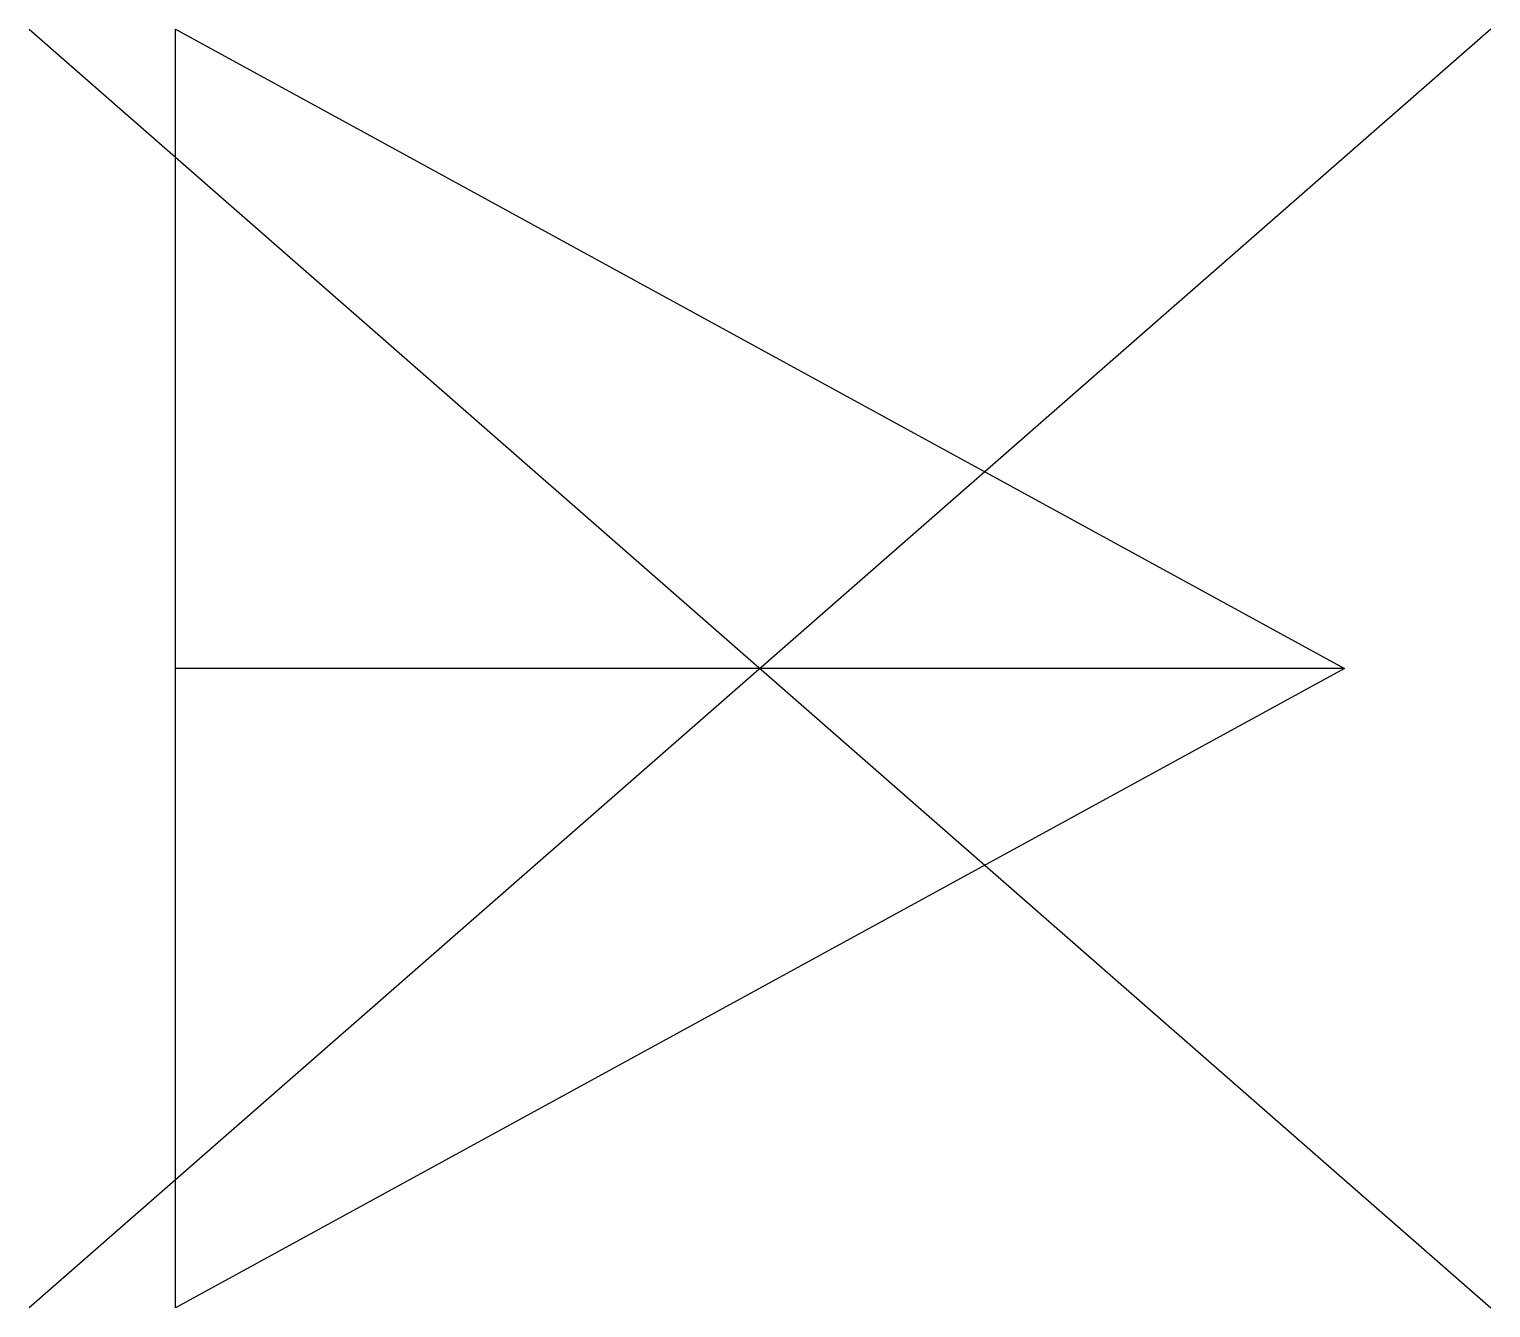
# Model space of a CAD drawing. Header units: metres. Extents: x -0.28 to 2.56, y -1.24 to 1.24.
import ezdxf

# ---------------------------------------------------------------- set-up
doc = ezdxf.new("R2010")
doc.units = ezdxf.units.M

msp = doc.modelspace()

# ---------------------------------------------------------------- linework, layer by layer
for p, q in [((2.5557, 1.2421), (-0.284, -1.2421)), ((-0.284, 1.2421), (2.5557, -1.2421)), ((2.2718, 0), (0, 0))]:
    msp.add_line(p, q)
msp.add_lwpolyline([(0, -1.2421), (0, 1.2421), (2.2718, 0), (0, -1.2421)])

doc.saveas('drawing.dxf')
